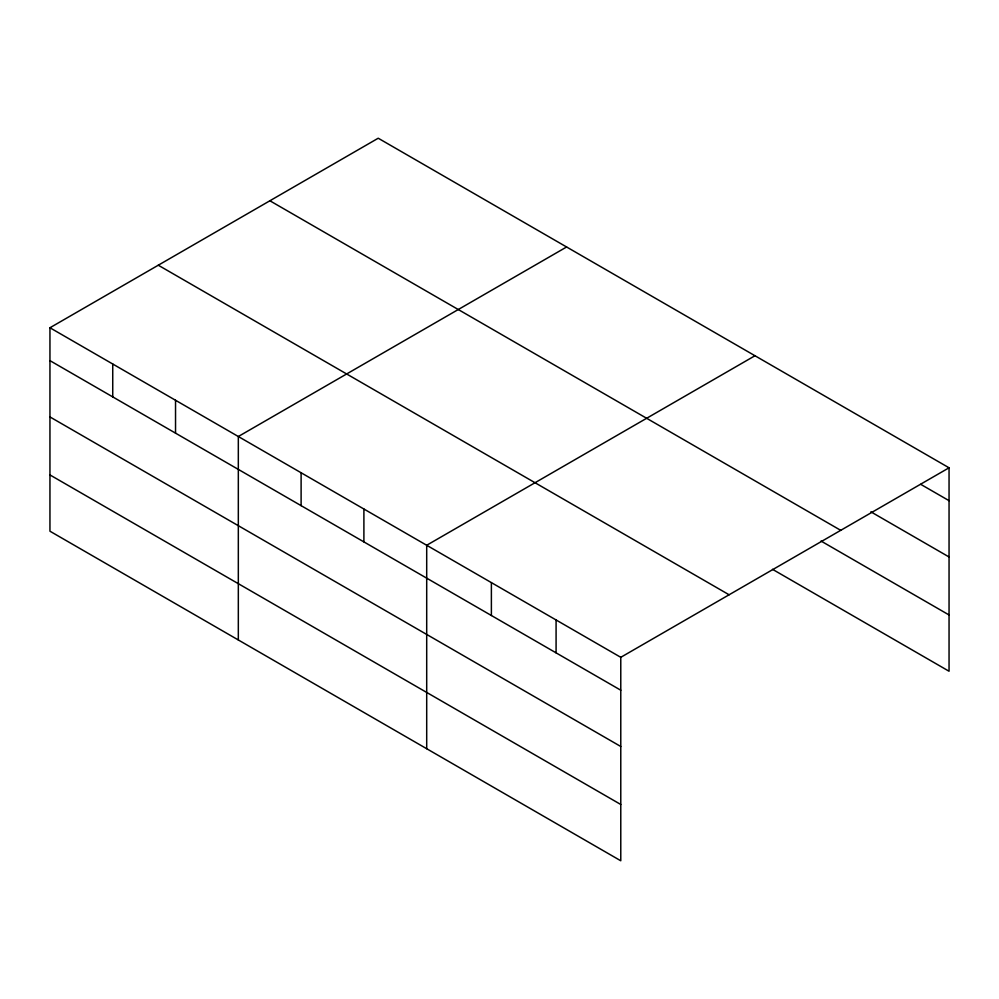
<?xml version="1.0" encoding="UTF-8"?>
<svg xmlns="http://www.w3.org/2000/svg" width="999" height="999" viewBox="0 0 999 999"><rect width="100%" height="100%" fill="white"/><g stroke="black" fill="none" stroke-linecap="round" stroke-linejoin="round"><path stroke-width="1.5" d="M49.95 327.759L620.779 657.317L620.779 860.776L49.95 531.206L49.95 327.759L378.221 138.224L949.05 467.794L949.05 671.241L772.489 569.305M566.595 246.99L238.324 436.513L238.324 639.959M754.969 355.744L426.698 545.267L426.698 748.713M620.779 657.317L949.05 467.794M920.741 484.34L949.05 500.674M870.878 511.825L949.05 556.967M269.892 200.774L840.721 530.332M821.016 541.033L949.05 614.959M158.279 265.21L729.108 594.78M49.95 360.639L620.779 690.209M49.95 416.933L620.779 746.49M49.95 474.925L620.779 804.482M556.081 619.967L556.081 652.859M491.383 582.617L491.383 615.509M363.898 509.015L363.898 541.895M301.111 472.764L301.111 505.644M175.537 400.262L175.537 433.141M112.737 364.011L112.737 396.89"/></g></svg>
